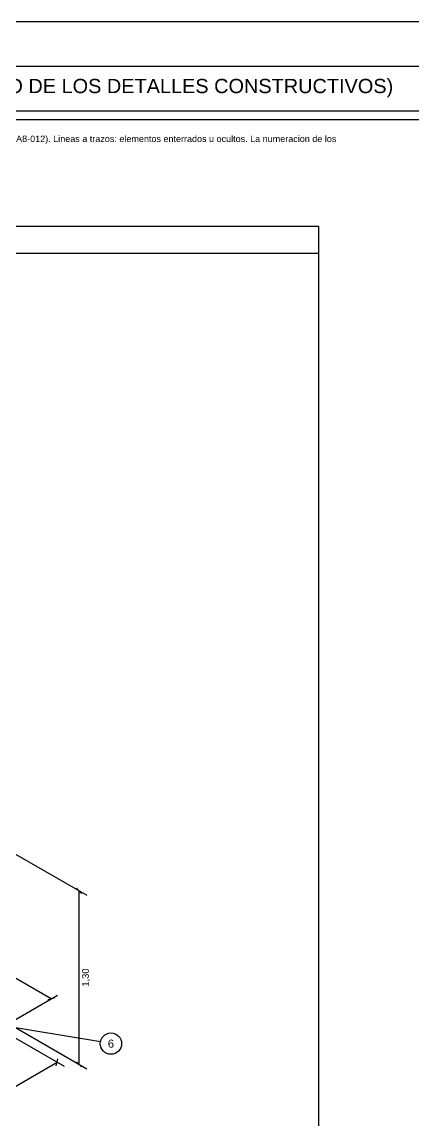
# Paper-space layout 'PLANCHA 3' of a CAD drawing. Header units: metres, sheet in millimetres. Extents: x 0 to 841, y 0 to 594.
# Drawn here: x 171.3 to 259.1, y 347.1 to 594 of the extents above; entities that cross this region are included whole.
import ezdxf
from ezdxf.enums import TextEntityAlignment as Align

# ---------------------------------------------------------------- set-up
doc = ezdxf.new("R2010")
doc.units = ezdxf.units.M
for name, color, linetype in [('COTAS', 7, 'CONTINUOUS'), ('MARCO', 7, 'CONTINUOUS'), ('TEXTO', 7, 'CONTINUOUS'), ('TITULOS', 5, 'CONTINUOUS')]:
    doc.layers.add(name, color=color, linetype=linetype)
doc.styles.add('ARIAL', font='arial.ttf')

psp = doc.layouts.new('PLANCHA 3')

# ---------------------------------------------------------------- linework, layer by layer
at = {"layer": 'COTAS'}
for p, q in [((169.8, 406.9), (185.81, 397.66)), ((184.66, 398.08), (183.53, 399.22)), ((184.09, 359.65), (184.09, 398.65)), ((177.86, 374.35), (154.48, 387.85)), ((166.17, 367.6), (179.26, 375.16)), ((178.63, 374.56), (177.09, 374.14)), ((188.89, 364.69), (155.26, 370.3)), ((169.8, 367.9), (185.81, 358.66)), ((166.17, 367.6), (180.72, 359.2)), ((178.95, 359.33), (179.36, 360.87)), ((146.94, 341.5), (179.16, 360.1)), ((184.66, 359.08), (183.53, 360.22))]:
    psp.add_line(p, q, dxfattribs=at)
psp.add_circle((191.26, 364.3), 2.4, dxfattribs=at)
at = {"layer": 'MARCO'}
for p, q in [((10, 574), (831, 574)), ((20, 542), (238, 542))]:
    psp.add_line(p, q, dxfattribs=at)
for points in [[(0, 0), (841, 0), (841, 594), (0, 594)], [(10, 10), (831, 10), (831, 584), (10, 584)], [(15, 15), (470, 15), (470, 572), (15, 572)], [(20, 326), (238, 326), (238, 548), (20, 548)]]:
    psp.add_lwpolyline(points, close=True, dxfattribs=at)

# ---------------------------------------------------------------- texts
at = {"layer": 'COTAS', "style": 'ARIAL'}
psp.add_text('1,30', height=1.5, rotation=90, dxfattribs=at).set_placement((184.79, 379.15), align=Align.TOP_CENTER)
at = {"layer": 'TEXTO', "style": 'ARIAL'}
psp.add_text('Vista isometrica ilustrativa del montaje proyectado (NC-RA2-026 Fig. 2 y 3), la canalizacion por anden (NC-RS1-022 esq. 3) y el gabinete de medida centralizada (NC-RA8-012). Lineas a trazos: elementos enterrados u ocultos. La numeracion de los', height=1.45, dxfattribs=at).set_placement((19, 567))
psp.add_text('6', height=1.8, dxfattribs=at).set_placement((191.26, 364.3), align=Align.MIDDLE_CENTER)
at = {"layer": 'TITULOS', "style": 'ARIAL'}
psp.add_text('ESPACIO 4 - VISTAS ISOMETRICAS 3D DEL PROYECTO (COMPLEMENTO DE LOS DETALLES CONSTRUCTIVOS)', height=3.2, dxfattribs=at).set_placement((15, 578))

doc.saveas('drawing.dxf')
